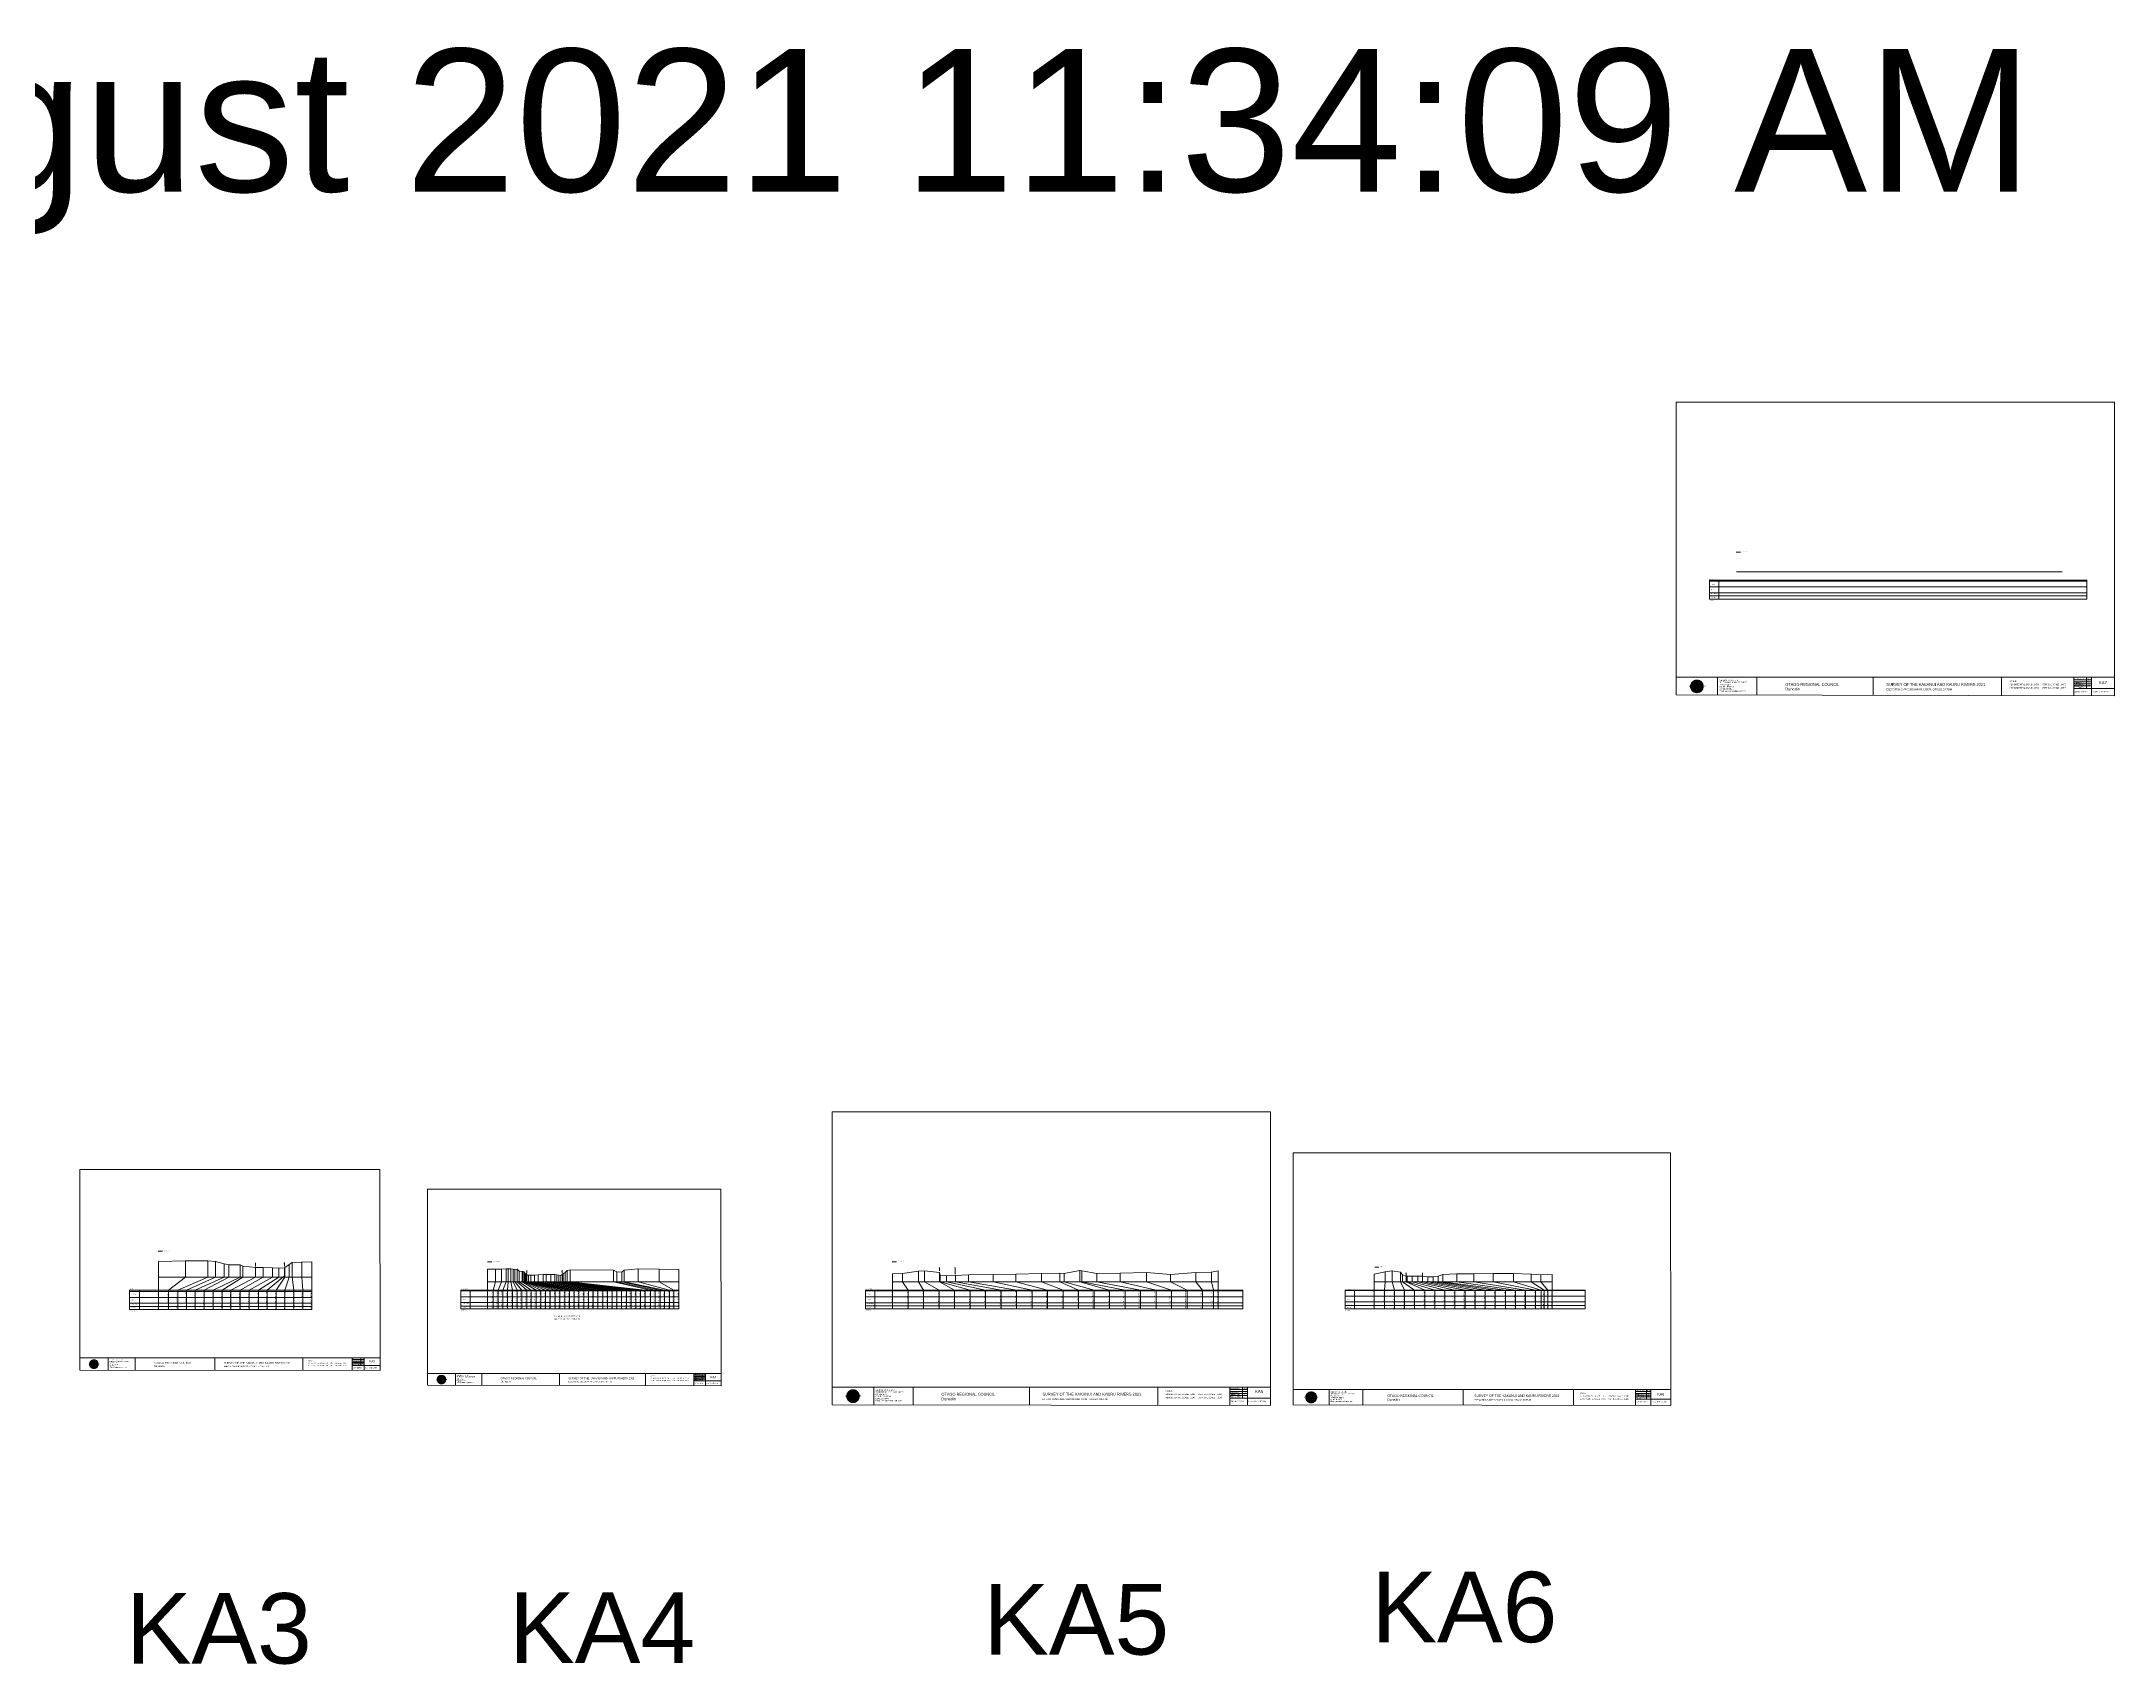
# Model space of a CAD drawing. Header units: millimetres. Extents: x -9373823 to 1075569, y -13754315 to 1425285150.
# Drawn here: x -8146153 to -6692584, y -112717 to 1025843 of the extents above; entities that cross this region are included whole.
import ezdxf

# ---------------------------------------------------------------- set-up
doc = ezdxf.new("R2010")
doc.units = ezdxf.units.MM
doc.header["$PDMODE"] = 35
doc.header["$PDSIZE"] = 20
doc.layers.get('0').update_dxf_attribs({"lineweight": 0})
doc.layers.add('geo', color=7, linetype='Continuous', lineweight=0)
doc.styles.get("Standard").update_dxf_attribs({"font": 'arial.ttf'})

# ---------------------------------------------------------------- blocks, each defined once
blk = doc.blocks.new('Geomatics_Circle_SPT')
at = {"layer": 'geo', "color": 2, "linetype": 'Continuous', "lineweight": 0}
for p, q in [((0, 25.2), (-25.2, 0)), ((-24.7, 4.9), (-4.9, 24.7)), ((-24.7, -4.9), (4.9, 24.7)), ((4.9, -24.7), (-24.7, 4.9)), ((-24.7, 0), (0, -24.7)), ((-9.7, 23.3), (-23.3, 9.6)), ((9.7, 23.3), (-23.3, -9.7)), ((-23.3, 9.7), (9.7, -23.3)), ((-21, 14), (-14, 21)), ((-21, -14), (14, 21)), ((14, -21), (-21, 14)), ((0, 0), (-17.8, 17.8)), ((0, 0), (-17.8, -17.8)), ((-14, 21), (21, -14)), ((21, 14), (-14, -21)), ((23.3, -9.7), (-9.7, 23.3)), ((-9.7, -23.3), (23.3, 9.7)), ((-4.9, 24.7), (24.7, -4.9)), ((24.7, 4.9), (-4.9, -24.7)), ((25.2, 0), (0, 25.2)), ((0, 0), (17.8, 17.8)), ((0, 0), (17.8, -17.8)), ((0, -24.8), (25.2, 0)), ((4.9, 24.7), (24.7, 4.9)), ((23.3, 9.7), (9.7, 23.3)), ((14, 21), (21, 14)), ((17.8, 18.1), (17.8, 18.1)), ((-4.9, -24.7), (-24.7, -4.9)), ((-23.3, -9.7), (-9.7, -23.3)), ((-14, -21), (-21, -14)), ((-17.8, -17.8), (-17.8, -17.8)), ((24.7, -4.9), (4.9, -24.7)), ((4.9, -24.7), (4.9, -24.7)), ((9.7, -23.3), (23.3, -9.7)), ((21, -14), (14, -21)), ((18.1, -17.8), (18.1, -17.8))]:
    blk.add_line(p, q, dxfattribs=at)
at = {"layer": 'geo', "color": 1, "linetype": 'Continuous', "lineweight": 0}
for p, q in [((-25.2, 0), (9.7, 23.3)), ((-25.2, 0), (-9.6, 23.3)), ((-25.2, 0), (23.3, 9.7)), ((-25.2, 0), (-23.3, 9.7)), ((-23.3, -9.7), (-25.2, 0)), ((-9.6, -23.3), (-25.2, 0)), ((9.7, -23.3), (-25.2, 0)), ((-4.9, 24.8), (-24.7, -4.9)), ((4.9, 24.7), (-24.7, 4.9)), ((14, 21), (-24.7, -4.9)), ((-14, 21), (-24.7, 4.9)), ((21, 14), (-24.7, 4.9)), ((-21, 14), (-24.7, -4.9)), ((0, 0), (-24.7, 4.9)), ((-24.7, 4.9), (-21, -14)), ((-24.7, 4.9), (-4.9, -24.7)), ((-24.7, 4.9), (14, -21)), ((-24.7, 4.9), (-24.7, 4.9)), ((0, 0), (-24.7, -4.9)), ((-23.3, 9.7), (0, 25.2)), ((-23.3, -9.6), (0, 25.2)), ((-23.3, -9.6), (17.8, 17.8)), ((-23.3, 9.7), (-17.8, 17.9)), ((-23.3, -9.6), (-17.8, 17.9)), ((-23.3, 9.7), (17.8, 17.8)), ((-17.8, -17.8), (-23.3, 9.7)), ((0, -25.2), (-23.3, 9.7)), ((-23.3, 9.7), (17.8, -17.8)), ((-23.3, 9.7), (25.2, 0)), ((-23.3, 9.4), (-23.3, 9.4)), ((-23.3, -9.7), (25.2, 0)), ((4.9, 24.8), (-21, -14)), ((-4.9, 24.7), (-21, 14)), ((14, 21), (-21, 14)), ((-14, 21), (-21, -14)), ((0, 0), (-21, 14)), ((-21, 14), (-14, -21)), ((-21, 14), (4.9, -24.7)), ((-21, 14), (-21, 14)), ((24.7, 4.9), (-21, 14)), ((0, 0), (-21, -14)), ((-17.9, 17.6), (-17.9, 17.6)), ((-17.8, 17.8), (9.7, 23.3)), ((-17.8, 17.8), (-9.6, 23.3)), ((-17.8, -17.8), (9.7, 23.3)), ((-17.8, -17.8), (-9.7, 23.3)), ((-9.7, -23.3), (-17.8, 17.8)), ((-17.8, 17.8), (9.7, -23.3)), ((-17.8, 17.8), (23.3, -9.6)), ((-17.8, 17.8), (23.3, 9.7)), ((-17.8, -17.8), (23.3, 9.7)), ((4.9, 24.7), (-14, 21)), ((-4.9, 24.7), (-14, -20.9)), ((0, 0), (-14, 21)), ((-14, 21), (-4.9, -24.7)), ((-14, 21), (-14, 21)), ((24.7, -4.9), (-14, 21)), ((21, 14), (-14, 21)), ((-14, -21), (24.7, 4.9)), ((0, 0), (-14, -21)), ((-9.8, 23.1), (-9.8, 23.1)), ((-9.7, 23.3), (0, 25.2)), ((-9.7, 23.3), (0, -25.2)), ((-9.7, -23.3), (0, 25.2)), ((-9.6, 23.3), (17.8, -17.8)), ((-9.6, 23.3), (25.2, 0)), ((-9.6, 23.3), (17.8, 17.8)), ((-9.6, -23.3), (17.8, 17.9)), ((25.2, 0), (-9.6, -23.3)), ((0, 0), (-4.9, 24.7)), ((-4.9, 24.7), (-4.9, 24.7)), ((21, -14), (-4.9, 24.7)), ((24.8, 4.9), (-4.9, 24.7)), ((14, 21), (-4.9, 24.7)), ((-4.9, -24.7), (21, 14)), ((0, 0), (-4.9, -24.7)), ((-0.2, 25.1), (-0.2, 25.1)), ((0, 25.2), (9.7, -23.3)), ((0, 25.2), (23.3, -9.7)), ((0, 25.2), (23.3, 9.7)), ((0, 25.2), (9.7, 23.3)), ((0, 0), (4.9, 24.7)), ((0, -25.2), (9.7, 23.3)), ((0, 0), (14, 21)), ((0, 0), (21, 14)), ((23.3, 9.7), (0, -25.2)), ((0, 0), (24.8, 4.9)), ((0, 0), (4.9, -24.7)), ((0, 0), (14, -21)), ((0, 0), (21, -14)), ((0, 0), (24.8, -4.9)), ((21, 14), (4.9, 24.8)), ((14, -21), (4.9, 24.7)), ((24.7, -4.9), (4.9, 24.7)), ((4.9, 24.7), (4.9, 24.7)), ((4.9, -24.7), (14, 21)), ((4.9, -24.7), (24.7, 4.9)), ((9.4, 23.3), (9.4, 23.3)), ((9.7, 23.3), (17.8, -17.8)), ((9.7, 23.3), (25.2, 0)), ((9.7, 23.3), (17.8, 17.9)), ((17.8, 17.8), (9.7, -23.3)), ((25.2, 0), (9.7, -23.3)), ((21, -14), (14, 21)), ((24.7, 4.9), (14, 21)), ((14, 21), (14, 21)), ((14, -21), (21, 14)), ((17.6, 17.9), (17.6, 17.9)), ((17.8, 17.8), (23.3, -9.7)), ((17.8, 17.8), (23.3, 9.7)), ((23.3, 9.7), (17.8, -17.8)), ((24.7, -4.9), (21, 14)), ((21, 14), (21, 14)), ((21, -14), (24.7, 4.9)), ((23.1, 9.8), (23.1, 9.8)), ((23.3, 9.7), (25.2, 0)), ((25.2, 0), (23.3, -9.6)), ((24.7, 4.9), (24.7, 4.9)), ((25.1, 0.2), (25.1, 0.2)), ((-25.2, 0), (23.3, -9.7)), ((-25.1, -0.2), (-25.1, -0.2)), ((-24.7, -4.9), (-24.7, -4.9)), ((-24.7, -4.9), (-14, -21)), ((-24.7, -4.9), (4.9, -24.7)), ((-24.7, -4.9), (21, -14)), ((-17.8, -17.8), (-23.3, -9.7)), ((0, -25.2), (-23.3, -9.6)), ((17.8, -17.8), (-23.3, -9.6)), ((-23.1, -9.8), (-23.1, -9.8)), ((-21, -14), (24.7, -4.9)), ((-21, -14), (-21, -14)), ((-21, -14), (-4.9, -24.7)), ((-21, -14), (14, -21)), ((23.3, -9.7), (-17.8, -17.8)), ((-9.6, -23.3), (-17.8, -17.8)), ((9.7, -23.3), (-17.8, -17.8)), ((-17.6, -17.9), (-17.6, -17.9)), ((-14, -21), (21, -14)), ((-14, -21), (-14, -21)), ((-14, -21), (4.9, -24.7)), ((17.8, -17.8), (-9.7, -23.3)), ((0, -25.2), (-9.7, -23.3)), ((-9.4, -23.3), (-9.4, -23.3)), ((-4.9, -24.7), (24.7, -4.9)), ((-4.9, -24.7), (14, -21)), ((-4.9, -24.7), (-4.9, -24.7)), ((23.3, -9.6), (0, -25.2)), ((9.7, -23.3), (0, -25.2)), ((0.2, -25.1), (0.2, -25.1)), ((4.9, -24.7), (21, -14)), ((4.9, -24.7), (4.9, -24.7)), ((17.8, -17.8), (9.7, -23.3)), ((9.8, -23.1), (9.8, -23.1)), ((14, -21), (24.7, -4.9)), ((14, -21), (14, -21)), ((23.3, -9.6), (17.8, -17.8)), ((17.9, -17.6), (17.9, -17.6)), ((21, -14), (21, -14)), ((23.3, -9.4), (23.3, -9.4)), ((24.7, -4.9), (24.7, -4.9))]:
    blk.add_line(p, q, dxfattribs=at)
at = {"layer": 'geo', "color": 114, "linetype": 'Continuous', "lineweight": 0}
for p, q in [((17.9, 17.8), (-25.2, 0)), ((-24.7, 4.9), (14, 21)), ((-24.7, -4.9), (21, 14)), ((-14, -21), (-24.7, 4.9)), ((9.7, 23.3), (-23.3, 9.7)), ((0, 0), (-23.3, 9.7)), ((-23.3, 9.7), (-9.7, -23.3)), ((0, 0), (-23.3, -9.7)), ((-4.9, -24.7), (-21, 14)), ((-20.9, 14), (4.9, 24.7)), ((24.8, 4.9), (-20.9, -14)), ((0, 25.2), (-17.8, 17.8)), ((-17.8, 17.8), (0, -25.2)), ((-14, 21), (-4.9, 24.7)), ((4.9, -24.7), (-14, 21)), ((0, 0), (-9.7, 23.3)), ((0, 0), (-9.7, -23.3)), ((-4.9, 24.7), (14, -21)), ((17.8, -17.8), (0, 25.2)), ((0, 0), (9.7, 23.3)), ((0, 0), (23.3, 9.7)), ((0, 0), (9.7, -23.3)), ((0, 0), (23.3, -9.7)), ((4.9, 24.7), (21, -14)), ((23.3, -9.7), (9.7, 23.3)), ((14, 21), (24.7, -4.9)), ((25.2, 0), (17.8, 17.8)), ((21, 14), (24.7, 4.9)), ((-25.2, 0), (-17.8, -17.8)), ((-21, -14), (-24.7, -4.9)), ((-17.8, -17.8), (25.2, 0)), ((24.8, -4.9), (-14, -21)), ((-9.6, -23.3), (23.3, -9.7)), ((21, -14), (-4.9, -24.8)), ((0, -25.2), (17.9, -17.8)), ((14, -21), (4.9, -24.8))]:
    blk.add_line(p, q, dxfattribs=at)
at = {"layer": 'geo', "color": 250, "linetype": 'Continuous', "lineweight": 0}
for p, q in [((0, 0), (-25.2, 0)), ((24.7, 4.9), (-24.7, 4.9)), ((-24.7, 4.9), (-24.7, -4.9)), ((-23.3, 9.7), (23.3, 9.7)), ((-23.3, 9.7), (-23.3, 9.7)), ((-23.3, -9.7), (-23.3, 9.7)), ((21, 14), (-21, 14)), ((-21, 14), (-21, -14)), ((-17.8, 17.8), (17.8, 17.8)), ((-17.8, -17.8), (-17.8, 17.8)), ((-14, 21), (-14, 21)), ((14, 21), (-14, 21)), ((-14, 20.9), (-14, -21)), ((-9.7, 23.3), (9.7, 23.3)), ((-9.7, -23.3), (-9.7, 23.3)), ((-4.9, 24.7), (4.9, 24.7)), ((-4.9, 24.7), (-4.9, -24.7)), ((0, 0), (0, 25.2)), ((0, 0), (0, -25.2)), ((0, 0), (25.2, 0)), ((4.9, 24.7), (4.9, -24.7)), ((9.7, -23.3), (9.7, 23.3)), ((14, 21), (14, -21)), ((17.8, -17.8), (17.8, 17.8)), ((21, 14), (21, 14)), ((21, -14), (21, 14)), ((23.3, 9.7), (23.3, -9.7)), ((24.7, 4.9), (24.7, 4.9)), ((24.7, -4.9), (24.7, 4.9)), ((-24.7, -4.9), (24.7, -4.9)), ((23.3, -9.7), (-23.3, -9.7)), ((-21, -14), (21, -14)), ((17.8, -17.8), (-17.8, -17.8)), ((-14, -21), (14, -21)), ((9.7, -23.3), (-9.7, -23.3)), ((-4.9, -24.7), (4.9, -24.7))]:
    blk.add_line(p, q, dxfattribs=at)
blk = doc.blocks.new('GeomaticsNZ TITLE BLOCK')
at = {"color": 7, "linetype": 'Continuous', "lineweight": 0}
for p, q in [((0, 95), (0, 1579)), ((0, 1579), (2363, 1579)), ((2363, 1579), (2364, 95)), ((2364, 95), (0, 95)), ((0, 95), (0, 0)), ((0, 0), (2364, -4)), ((16, 95), (2364, 95)), ((224, 95), (224, 0)), ((2364, 95), (383, 95)), ((436, 95), (436, -1)), ((1063, 95), (1063, -2)), ((1755, 95), (1755, -3)), ((2144, 95), (2144, -3)), ((2144, 82), (2239, 82)), ((2144, 71), (2239, 71)), ((2144, 60), (2239, 60)), ((2144, 49), (2239, 49)), ((2144, 35), (2364, 35)), ((2212, 95), (2212, 36)), ((2239, 95), (2239, -3)), ((2364, -4), (2364, 95))]:
    blk.add_line(p, q, dxfattribs=at)
at = {"color": 7, "linetype": 'Continuous', "lineweight": 0, "xscale": 1.36, "yscale": 1.36, "zscale": 1.36}
blk.add_blockref('Geomatics_Circle_SPT', (112, 46), dxfattribs=at)
at = {"color": 7, "linetype": 'Continuous', "lineweight": 0}
for s, p in [('PK&RR', (2213, 85)), ('ST', (2220, 64)), ('PK', (2220, 51))]:
    blk.add_text(s, height=5, dxfattribs=at).set_placement(p)
at = {"color": 7, "linetype": 'Continuous', "lineweight": 0, "attachment_point": 1}
for s, width, heights, insert, char_height in [('{\\C256;Geomatics N.Z. LTD                   }', 125.08, [15.8], (69, 50), 7), ('{\\C256;GEOMATICS N.Z. LTD                   \\PTELEPHONE:  M 021 023 6 00 55;\\PPO BOX 2177\\PSOUTH DUNEDIN\\PDUNEDIN 9044\\PEmail: geomaticsnz@gmail.com}', 3535.73, [94.7], (234, 83), 7), ('{\\C256;OTAGO REGIONAL COUNCIL\\PDunedin}', 3535.73, [0], (589, 64), 15), ('{\\C256;SURVEY OF THE KAKANUI AND KAURU RIVERS 2021}', 3535.73, [0], (1134, 64), 15), ('{\\C256;ELEVATIONS ARE SHOWN IN LOCAL OTAGO DATUM}', 3535.73, [0], (1134, 35), 10), ('{\\C256;Surveyed by:}', 3535.73, [0], (2145, 92), 7), ('{\\C256;Checked by:}', 3535.73, [0], (2145, 59), 7), ('{\\C256;Approved by:}', 3535.73, [0], (2145, 46), 7), ('{\\C256;JOB No 0032021}', 3535.73, [0], (2145, 21), 7), ('{\\C256;Drawn by:}', 3535.73, [0], (2146, 70), 7), ('{\\C256;Drawn:16-JUNE-2021}', 3535.73, [0], (2245, 21), 7)]:
    blk.add_mtext_dynamic_manual_height_columns(s, width=width, gutter_width=159, heights=heights, dxfattribs=dict(at, insert=insert, char_height=char_height))
blk = doc.blocks.new('A$Cb97534b7')
at = {"color": 5, "linetype": 'Continuous', "lineweight": 0}
blk.add_text('Wednesday, 18 August 2021 11:34:09 AM', height=100000, dxfattribs=at).set_placement((0, 29400))

msp = doc.modelspace()

# ---------------------------------------------------------------- linework, layer by layer
at = {"color": 1, "linetype": 'Continuous', "lineweight": 0, "transparency": 33554687}
for p, q in [((-6957856, 667667), (-6954949, 667667)), ((-7549574, 169799), (-7546668, 169799)), ((-7211322, 166073), (-7208415, 166073))]:
    msp.add_line(p, q, dxfattribs=at)
at = {"color": 7, "linetype": 'Continuous', "lineweight": 0, "transparency": 33554687}
for p, q in [((-6972414, 647868), (-6976624, 647866)), ((-6976624, 647866), (-6976624, 634715)), ((-6976624, 647305), (-6712043, 647305)), ((-6976624, 643197), (-6712043, 643197)), ((-6972414, 647868), (-6712043, 647868)), ((-6969988, 647868), (-6969988, 634715)), ((-6957612, 653716), (-6729390, 653716)), ((-6712043, 647868), (-6712043, 634715)), ((-6976624, 638981), (-6712043, 638981)), ((-6976624, 636990), (-6712043, 636990)), ((-6976624, 634715), (-6712043, 634715)), ((-6973614, 633419), (-6973614, 633419)), ((-7549330, 161313), (-7549330, 136847)), ((-7542318, 161623), (-7542318, 155848)), ((-7531154, 163203), (-7531154, 155848)), ((-7527019, 163393), (-7527019, 155848)), ((-7516449, 162290), (-7516449, 155848)), ((-7515993, 160310), (-7515993, 155848)), ((-7505250, 160303), (-7505250, 155848)), ((-7496216, 160673), (-7496216, 155848)), ((-7478925, 160823), (-7478925, 155848)), ((-7462926, 161122), (-7462926, 155848)), ((-7445070, 161623), (-7445070, 155848)), ((-7432015, 161782), (-7432015, 155848)), ((-7429131, 161612), (-7429131, 155848)), ((-7418092, 163812), (-7418092, 155848)), ((-7416657, 163382), (-7416657, 155848)), ((-7406201, 161602), (-7406201, 155848)), ((-7389699, 161812), (-7389699, 155848)), ((-7371339, 162341), (-7371339, 155848)), ((-7354580, 160941), (-7354580, 155848)), ((-7336684, 162301), (-7336684, 155848)), ((-7325856, 162631), (-7325856, 155848)), ((-7564133, 150000), (-7568342, 149998)), ((-7568342, 149998), (-7568342, 136847)), ((-7568342, 149437), (-7303762, 149437)), ((-7564133, 150000), (-7303762, 150000)), ((-7561707, 150000), (-7561707, 136847)), ((-7549330, 155848), (-7321109, 155848)), ((-7549330, 150000), (-7549330, 136847)), ((-7542318, 155848), (-7538463, 150000)), ((-7538463, 150000), (-7538463, 136847)), ((-7531154, 155848), (-7527595, 150000)), ((-7527595, 150000), (-7527595, 136847)), ((-7527019, 155708), (-7516727, 150000)), ((-7516727, 150000), (-7516727, 136847)), ((-7516449, 155848), (-7505859, 150000)), ((-7515993, 155848), (-7494992, 150000)), ((-7511459, 159883), (-7511459, 155848)), ((-7511459, 155848), (-7484124, 150000)), ((-7505859, 150000), (-7505859, 136847)), ((-7505250, 155848), (-7473256, 150000)), ((-7496216, 155848), (-7462389, 150000)), ((-7494992, 150000), (-7494992, 136847)), ((-7484124, 150000), (-7484124, 136847)), ((-7478925, 155848), (-7451521, 150000)), ((-7473256, 150000), (-7473256, 136847)), ((-7462926, 155848), (-7440653, 150000)), ((-7462389, 150000), (-7462389, 136847)), ((-7451521, 150000), (-7451521, 136847)), ((-7445070, 155848), (-7429786, 150000)), ((-7440653, 150000), (-7440653, 136847)), ((-7432015, 155848), (-7418918, 150000)), ((-7429786, 150000), (-7429786, 136847)), ((-7429131, 155848), (-7408050, 150000)), ((-7418918, 150000), (-7418918, 136847)), ((-7418092, 155848), (-7397183, 150000)), ((-7416657, 155848), (-7386315, 150000)), ((-7408050, 150000), (-7408050, 136847)), ((-7406201, 155848), (-7375447, 150000)), ((-7397183, 150000), (-7397183, 136847)), ((-7389699, 155848), (-7364580, 150000)), ((-7386315, 150000), (-7386315, 136847)), ((-7375447, 150000), (-7375447, 136847)), ((-7371339, 155848), (-7353712, 150000)), ((-7364580, 150000), (-7364580, 136847)), ((-7354580, 155848), (-7342844, 150000)), ((-7353712, 150000), (-7353712, 136847)), ((-7342844, 150000), (-7342844, 136847)), ((-7336684, 155848), (-7331977, 150000)), ((-7331977, 150000), (-7331977, 136847)), ((-7325856, 155848), (-7324465, 150000)), ((-7324465, 150000), (-7324465, 136847)), ((-7303762, 150000), (-7303762, 136847)), ((-7227894, 150002), (-7232103, 150000)), ((-7232103, 150000), (-7232103, 136849)), ((-7232103, 149674), (-7063727, 149674)), ((-7232103, 145685), (-7063727, 145685)), ((-7227894, 150002), (-7063727, 150002)), ((-7225468, 150002), (-7225468, 136849)), ((-7211596, 155837), (-7086859, 155837)), ((-7568342, 145329), (-7303762, 145329)), ((-7568342, 141113), (-7303762, 141113)), ((-7568342, 138799), (-7303762, 138799)), ((-7568342, 136847), (-7303762, 136847)), ((-7565332, 135551), (-7565332, 135551)), ((-7232103, 141620), (-7063727, 141620)), ((-7232103, 139124), (-7063727, 139124)), ((-7232103, 136849), (-7063727, 136849)), ((-7229093, 135554), (-7229093, 135554))]:
    msp.add_line(p, q, dxfattribs=at)
at = {"color": 1, "linetype": 'Continuous', "lineweight": 0}
for p, q in [((-8064383, 177150), (-8061311, 177150)), ((-7833315, 169799), (-7830408, 169799))]:
    msp.add_line(p, q, dxfattribs=at)
at = {"color": 7, "linetype": 'Continuous', "lineweight": 0}
for p, q in [((-8064128, 170070), (-8064128, 136248)), ((-8045052, 170550), (-8045052, 158944)), ((-8029424, 170421), (-8029424, 158944)), ((-8024026, 169996), (-8024026, 158944)), ((-8018042, 168317), (-8018042, 158944)), ((-8014708, 167779), (-8014708, 158944)), ((-8006835, 167629), (-8006835, 158944)), ((-8004935, 166849), (-8004935, 158944)), ((-7995990, 166451), (-7995990, 169170)), ((-7995977, 165829), (-7995977, 158944)), ((-7990681, 165698), (-7990681, 158944)), ((-7975691, 160023), (-7987858, 150000)), ((-7984188, 165518), (-7984188, 158944)), ((-7979758, 165308), (-7979758, 158944)), ((-7975792, 166714), (-7975792, 169342)), ((-7975691, 165478), (-7975691, 160023)), ((-7975624, 165848), (-7975624, 158944)), ((-7972490, 167958), (-7972490, 158944)), ((-7970382, 169368), (-7970382, 158944)), ((-7963704, 169518), (-7963704, 158944)), ((-7956603, 169708), (-7956603, 136248)), ((-7833315, 164536), (-7833315, 136847)), ((-7827778, 164546), (-7827778, 155848)), ((-7823616, 164646), (-7823616, 155848)), ((-7820358, 164786), (-7820358, 155848)), ((-7818967, 164766), (-7818967, 155848)), ((-7817033, 164756), (-7817033, 155848)), ((-7815327, 164646), (-7815327, 155848)), ((-7814240, 164426), (-7814240, 155848)), ((-7812601, 164586), (-7812601, 155848)), ((-7811231, 163306), (-7811231, 155848)), ((-7809121, 162957), (-7809121, 155848)), ((-7808387, 163027), (-7808387, 155848)), ((-7807364, 162577), (-7807364, 155848)), ((-7807043, 161297), (-7807043, 155848)), ((-7806411, 161447), (-7806411, 155848)), ((-7806126, 161587), (-7806126, 155848)), ((-7805941, 161107), (-7805941, 155848)), ((-7805843, 161880), (-7805843, 163764)), ((-7805803, 160538), (-7805803, 155848)), ((-7804632, 160387), (-7804632, 155848)), ((-7803011, 160317), (-7803011, 155848)), ((-7800481, 160467), (-7800481, 155848)), ((-7797939, 160707), (-7797939, 155848)), ((-7794395, 160817), (-7794395, 155848)), ((-7792171, 160857), (-7792171, 155848)), ((-7788953, 160887), (-7788953, 155848)), ((-7786147, 160877), (-7786147, 155848)), ((-7784730, 160617), (-7784730, 155848)), ((-7783326, 160357), (-7783326, 155848)), ((-7781996, 160187), (-7781996, 155848)), ((-7780973, 161721), (-7780973, 163877)), ((-7780925, 161097), (-7780925, 155848)), ((-7780438, 161387), (-7780438, 155848)), ((-7778899, 162247), (-7778899, 155848)), ((-7777616, 163617), (-7777616, 155848)), ((-7775487, 164107), (-7775487, 155848)), ((-7745137, 163867), (-7745137, 155848)), ((-7742677, 162677), (-7742677, 155848)), ((-7739322, 162537), (-7739322, 155848)), ((-7737573, 163837), (-7737573, 155848)), ((-7727862, 164897), (-7727862, 155848)), ((-7713074, 164527), (-7713074, 155848)), ((-7699320, 164378), (-7699320, 149235)), ((-7516512, 163382), (-7516512, 165870)), ((-7505474, 161240), (-7505474, 165837)), ((-7211596, 161118), (-7211596, 150002)), ((-7189328, 160198), (-7189328, 162045)), ((-7177758, 160151), (-7177758, 161999)), ((-7113944, 161516), (-7113944, 155837)), ((-7086859, 160786), (-7086859, 155837)), ((-8084317, 150000), (-7956603, 150000)), ((-8084317, 150000), (-7956603, 150000)), ((-8084317, 150000), (-8084317, 136248)), ((-8084317, 148982), (-7956603, 148982)), ((-8078278, 150000), (-7956603, 150000)), ((-8077304, 150000), (-8077304, 136248)), ((-8064128, 158944), (-7956603, 158944)), ((-8045052, 158944), (-8056966, 150000)), ((-8056966, 136248), (-8056966, 150000)), ((-8029424, 158944), (-8050592, 150000)), ((-8050592, 136248), (-8050592, 150000)), ((-8024026, 158944), (-8044384, 150000)), ((-8044384, 136248), (-8044384, 150000)), ((-8018042, 158944), (-8038453, 150000)), ((-8038453, 136248), (-8038453, 150000)), ((-8014708, 158944), (-8031955, 150000)), ((-8031955, 136248), (-8031955, 150000)), ((-8006835, 158944), (-8025851, 150000)), ((-8025851, 136248), (-8025851, 150000)), ((-8004935, 158944), (-8019534, 150000)), ((-8019534, 136248), (-8019534, 150000)), ((-7995977, 158944), (-8013260, 150000)), ((-8013260, 136248), (-8013260, 150000)), ((-7990681, 158944), (-8006713, 150000)), ((-8006713, 136248), (-8006713, 150000)), ((-7984188, 158944), (-8000521, 150000)), ((-8000521, 136248), (-8000521, 150000)), ((-7979758, 158944), (-7994050, 150000)), ((-7994050, 136248), (-7994050, 150000)), ((-7987858, 136248), (-7987858, 150000)), ((-7975624, 158944), (-7981666, 150000)), ((-7981666, 136248), (-7981666, 150000)), ((-7972490, 158944), (-7975417, 150000)), ((-7975417, 136248), (-7975417, 150000)), ((-7970382, 158944), (-7969252, 150000)), ((-7969252, 136248), (-7969252, 150000)), ((-7963704, 158944), (-7962915, 150000)), ((-7962915, 136248), (-7962915, 150000)), ((-7847874, 150000), (-7852083, 149998)), ((-7852083, 149998), (-7852083, 136847)), ((-7852083, 149437), (-7699320, 149437)), ((-7847874, 150000), (-7809272, 150000)), ((-7845447, 150000), (-7845447, 136847)), ((-7833315, 155848), (-7699320, 155848)), ((-7827778, 155848), (-7829350, 150000)), ((-7829350, 136961), (-7829350, 150000)), ((-7823616, 155848), (-7825971, 150000)), ((-7825971, 136847), (-7825971, 150000)), ((-7820358, 155848), (-7822557, 150000)), ((-7822557, 136847), (-7822557, 150000)), ((-7818967, 155848), (-7819406, 150000)), ((-7819406, 136961), (-7819406, 150000)), ((-7817033, 155848), (-7815990, 150000)), ((-7815990, 136847), (-7815990, 150000)), ((-7815327, 155848), (-7812650, 150000)), ((-7814240, 155848), (-7809272, 150000)), ((-7812650, 136847), (-7812650, 150000)), ((-7812601, 155848), (-7805913, 150000)), ((-7811231, 155848), (-7802683, 150000)), ((-7809272, 136847), (-7809272, 150000)), ((-7809272, 150000), (-7699320, 150000)), ((-7809121, 155848), (-7799307, 150000)), ((-7808387, 155848), (-7796004, 150000)), ((-7807364, 155848), (-7792642, 150000)), ((-7807043, 155848), (-7789377, 150000)), ((-7806411, 155848), (-7785977, 150000)), ((-7806126, 155848), (-7782622, 150000)), ((-7805941, 155848), (-7779239, 150003)), ((-7805913, 136847), (-7805913, 150000)), ((-7805803, 155848), (-7775957, 150000)), ((-7772625, 150000), (-7804632, 155848)), ((-7803011, 155848), (-7769293, 150000)), ((-7802683, 136847), (-7802683, 150000)), ((-7800481, 155848), (-7765926, 150000)), ((-7799307, 136847), (-7799307, 150000)), ((-7762662, 150000), (-7797939, 155848)), ((-7797939, 155848), (-7794395, 155848)), ((-7796004, 136961), (-7796004, 150000)), ((-7794395, 155848), (-7759348, 150000)), ((-7792642, 136847), (-7792642, 150000)), ((-7792171, 155848), (-7755960, 150000)), ((-7789377, 136961), (-7789377, 150000)), ((-7788953, 155848), (-7752572, 150000)), ((-7749214, 150000), (-7786147, 155848)), ((-7785977, 136847), (-7785977, 150000)), ((-7784730, 155848), (-7746062, 150000)), ((-7783326, 155848), (-7742650, 150000)), ((-7782622, 150098), (-7782622, 150100)), ((-7781996, 155848), (-7739348, 150000)), ((-7780925, 155848), (-7736033, 150000)), ((-7780438, 155848), (-7732693, 150000)), ((-7778899, 155848), (-7729313, 150000)), ((-7726036, 150000), (-7777616, 155848)), ((-7775487, 155848), (-7722759, 150000)), ((-7769293, 136847), (-7769293, 150000)), ((-7765926, 136847), (-7765926, 150000)), ((-7762662, 136847), (-7762662, 150000)), ((-7759348, 136847), (-7759348, 150000)), ((-7755960, 136847), (-7755960, 150000)), ((-7752572, 136847), (-7752572, 150000)), ((-7749214, 136847), (-7749214, 150000)), ((-7746062, 136847), (-7746062, 150000)), ((-7745137, 155848), (-7719200, 150000)), ((-7742677, 155848), (-7715928, 150000)), ((-7742650, 136847), (-7742650, 150000)), ((-7739348, 136847), (-7739348, 150000)), ((-7739322, 155848), (-7712231, 150000)), ((-7737573, 155848), (-7709314, 150000)), ((-7736033, 136847), (-7736033, 150000)), ((-7732693, 145117), (-7734424, 145475)), ((-7732693, 136847), (-7732693, 150000)), ((-7729313, 136847), (-7729313, 150000)), ((-7727862, 155848), (-7705836, 150000)), ((-7726036, 136847), (-7726036, 150000)), ((-7722759, 136847), (-7722759, 150000)), ((-7719200, 136847), (-7719200, 150000)), ((-7715928, 136847), (-7715928, 150000)), ((-7713074, 155848), (-7702660, 150000)), ((-7712231, 136847), (-7712231, 150000)), ((-7709314, 136847), (-7709314, 150000)), ((-7705836, 136847), (-7705836, 150000)), ((-7702660, 136847), (-7702660, 150000)), ((-7699320, 141110), (-7699320, 149235)), ((-7211595, 150002), (-7211595, 136849)), ((-7204526, 150002), (-7204526, 136849)), ((-7197456, 150002), (-7197456, 136849)), ((-7190387, 150002), (-7190387, 136849)), ((-7183318, 150002), (-7183318, 136849)), ((-7176248, 150002), (-7176248, 136849)), ((-7169179, 150002), (-7169179, 136849)), ((-7162109, 150002), (-7162109, 136849)), ((-7155040, 150002), (-7155040, 136849)), ((-7147971, 150002), (-7147971, 136849)), ((-7140901, 150002), (-7140901, 136849)), ((-7133832, 150002), (-7133832, 136849)), ((-7126762, 150002), (-7126762, 136849)), ((-7119693, 150002), (-7119693, 136849)), ((-7113944, 155837), (-7094721, 150002)), ((-7112624, 150002), (-7112624, 136849)), ((-7105554, 150002), (-7105554, 136849)), ((-7098485, 150002), (-7098485, 136849)), ((-7094721, 150002), (-7094721, 136849)), ((-7086859, 155837), (-7086859, 150002)), ((-7086859, 150002), (-7086859, 136849)), ((-7063727, 150002), (-7063727, 136849)), ((-8084317, 144746), (-7956603, 144746)), ((-8084317, 140754), (-7956603, 140754)), ((-8084317, 138513), (-7956603, 138513)), ((-8084317, 136248), (-7956603, 136248)), ((-8084317, 136248), (-7956603, 136248)), ((-8081136, 134879), (-8081136, 134879)), ((-7852083, 145329), (-7699320, 145329)), ((-7852083, 141301), (-7699320, 141301)), ((-7852083, 138775), (-7699320, 138775)), ((-7852083, 136847), (-7699320, 136847)), ((-7699320, 141110), (-7699320, 136847))]:
    msp.add_line(p, q, dxfattribs=at)
at = {"color": 41, "linetype": 'Continuous', "lineweight": 0, "true_color": 0xf4ee51}
for p, q in [((-7782622, 136847), (-7782622, 150000)), ((-7779239, 136847), (-7779239, 150003)), ((-7775957, 136847), (-7775957, 150000)), ((-7772625, 136847), (-7772625, 150000))]:
    msp.add_line(p, q, dxfattribs=at)
at = {"color": 1, "linetype": 'Continuous', "lineweight": 0}
for points in [[(-8064128, 170070), (-8045052, 170550), (-8029424, 170421), (-8024026, 169996), (-8018042, 168317), (-8014708, 167779), (-8006835, 167629), (-8004935, 166849), (-7995977, 165829), (-7990681, 165698), (-7984188, 165518), (-7979758, 165308), (-7975691, 165478), (-7975624, 165848), (-7972490, 167958), (-7970382, 169368), (-7963704, 169518), (-7956603, 169708)], [(-7833315, 164536), (-7827778, 164546), (-7823616, 164646), (-7820358, 164786), (-7818967, 164786), (-7817033, 164756), (-7815327, 164646), (-7814240, 164426), (-7812601, 164586), (-7811231, 163306), (-7809121, 162957), (-7808387, 163027), (-7807364, 162577), (-7807043, 161297), (-7806411, 161447), (-7806126, 161587), (-7805941, 161107), (-7805803, 160538), (-7804632, 160387), (-7803011, 160317), (-7800481, 160467), (-7797939, 160707), (-7794395, 160817), (-7792171, 160857), (-7788953, 160887), (-7786147, 160877), (-7784730, 160617), (-7783326, 160357), (-7781996, 160187), (-7780925, 161097), (-7780438, 161387), (-7778899, 162247), (-7777616, 163617), (-7775487, 164107), (-7745137, 163867), (-7742677, 162677), (-7739322, 162537), (-7737573, 163837), (-7727862, 164897), (-7713074, 164527), (-7699320, 164378)], [(-7086859, 160786), (-7094748, 160626), (-7101721, 161016), (-7113944, 161516), (-7128161, 161516), (-7141933, 161447), (-7153808, 161287), (-7163543, 160847), (-7166802, 159697), (-7170322, 159347), (-7174086, 159207), (-7177743, 159688), (-7181068, 159838), (-7184984, 159798), (-7188636, 159668), (-7189325, 159828), (-7191725, 160668), (-7193277, 162628), (-7193277, 162628), (-7199195, 163518), (-7204093, 162728), (-7211596, 161118)]]:
    msp.add_lwpolyline(points, dxfattribs=at)
at = {"color": 7, "linetype": 'Continuous', "lineweight": 0}
for points in [[(-7803011, 160317), (-7803011, 155848)], [(-7204093, 162728), (-7204093, 155837), (-7204526, 150002)], [(-7199195, 163518), (-7199195, 155837), (-7197456, 150002)], [(-7193277, 162628), (-7193277, 155837), (-7190387, 150002)], [(-7191725, 160668), (-7191725, 155837), (-7183318, 150002)], [(-7163543, 160847), (-7163543, 155837), (-7119693, 150000)], [(-7153808, 161287), (-7153808, 155837), (-7112624, 150002)], [(-7141933, 161447), (-7141933, 155837), (-7105554, 150000)], [(-7128161, 161477), (-7128161, 155837), (-7098485, 150000)], [(-7101721, 161016), (-7101721, 155837)], [(-7094748, 160626), (-7094748, 155837), (-7089868, 150000), (-7089868, 136849)], [(-7189325, 159828), (-7189325, 155837), (-7176248, 150000)], [(-7188636, 159668), (-7188636, 155837), (-7169179, 150002)], [(-7184984, 159798), (-7184984, 155837), (-7162109, 150002)], [(-7181068, 159838), (-7181068, 155837), (-7155040, 150002)], [(-7177743, 159688), (-7177743, 155837), (-7147971, 150002)], [(-7174086, 159207), (-7174086, 155837), (-7140901, 150002)], [(-7170322, 159347), (-7170322, 155837), (-7133832, 150000)], [(-7166802, 159697), (-7166802, 155837), (-7126762, 150002)], [(-7101721, 155837), (-7092602, 150000), (-7092602, 136849)]]:
    msp.add_lwpolyline(points, dxfattribs=at)
at = {"color": 1, "linetype": 'Continuous', "lineweight": 0, "transparency": 33554687}
msp.add_lwpolyline([(-7549330, 161313), (-7542318, 161623), (-7531154, 163203), (-7527019, 163393), (-7516449, 162290), (-7515993, 160310), (-7511459, 159883), (-7505250, 160303), (-7496216, 160673), (-7478925, 160823), (-7462926, 161122), (-7445070, 161612), (-7432015, 161782), (-7429131, 161612), (-7418092, 163812), (-7416657, 163382), (-7406201, 161602), (-7389699, 161812), (-7371339, 162341), (-7354580, 160941), (-7336684, 162301), (-7325856, 162631), (-7321109, 163451)], dxfattribs=at)
at = {"color": 7, "linetype": 'Continuous', "lineweight": 0, "transparency": 33554687}
msp.add_lwpolyline([(-7321109, 163451), (-7321109, 155848), (-7321109, 136847)], dxfattribs=at)
at = {"color": 7, "linetype": 'Continuous', "lineweight": 0}
for p in [(-8064129, 170070), (-8064128, 170070), (-8064128, 170070), (-8045052, 170550), (-8029424, 170421), (-8024026, 169996), (-8018042, 168317), (-8014708, 167779), (-8006835, 167629), (-8004935, 166849), (-7995977, 165829), (-7990681, 165698), (-7984188, 165518), (-7979758, 165308), (-7975691, 165478), (-7975624, 165848), (-7972490, 167958), (-7970382, 169368), (-7963704, 169518), (-7956603, 169708), (-7833315, 164536), (-7827778, 164546), (-7823616, 164646), (-7820358, 164786), (-7818967, 164766), (-7817033, 164756), (-7815327, 164646), (-7814240, 164426), (-7812601, 164586), (-7811231, 163306), (-7809121, 162957), (-7808387, 163027), (-7807364, 162577), (-7807043, 161297), (-7806411, 161447), (-7806126, 161587), (-7805941, 161107), (-7805803, 160537), (-7804632, 160387), (-7803011, 160317), (-7800481, 160467), (-7797939, 160707), (-7794395, 160817), (-7792171, 160857), (-7788953, 160887), (-7786147, 160877), (-7784730, 160617), (-7783326, 160357), (-7781996, 160187), (-7780925, 161097), (-7780438, 161387), (-7778899, 162247), (-7777616, 163617), (-7775487, 164107), (-7745137, 163867), (-7742677, 162677), (-7739322, 162537), (-7737573, 163837), (-7727862, 164897), (-7713074, 164527), (-7699320, 164378), (-7211596, 161118), (-7204093, 162728), (-7199195, 163518), (-7193277, 162628), (-7191725, 160668), (-7163543, 160847), (-7153808, 161287), (-7141933, 161447), (-7128161, 161477), (-7113944, 161516), (-7101721, 161016), (-7094748, 160626), (-7086859, 160786), (-8084317, 150000), (-7852083, 150000), (-7568342, 150000), (-7232103, 150000), (-7189325, 159828), (-7188636, 159668), (-7184984, 159798), (-7181068, 159838), (-7177743, 159688), (-7174086, 159207), (-7170322, 159347), (-7166802, 159697)]:
    msp.add_point(p, dxfattribs=at)
at = {"color": 7, "linetype": 'Continuous', "lineweight": 0, "transparency": 33554687}
for p in [(-7549330, 161313), (-7542318, 161623), (-7531154, 163203), (-7527019, 163393), (-7516449, 162290), (-7515993, 160310), (-7511459, 159883), (-7505250, 160303), (-7496216, 160673), (-7478925, 160823), (-7462926, 161122), (-7445070, 161612), (-7432015, 161782), (-7429131, 161612), (-7418092, 163812), (-7416657, 163382), (-7406201, 161602), (-7389699, 161812), (-7371339, 162341), (-7354580, 160941), (-7336684, 162301), (-7325856, 162631), (-7321109, 163451)]:
    msp.add_point(p, dxfattribs=at)

# ---------------------------------------------------------------- block references
msp.add_blockref('A$Cb97534b7', (-9374437, 891120))
at = {"color": 7, "linetype": 'Continuous', "lineweight": 0}
for p, xscale, yscale, zscale in [((-6999991, 567436), 130.037656131007, 130.037656131007, 130.037656131007), ((-7591710, 69568), 130.037656131007, 130.037656131007, 130.037656131007), ((-8119340, 93875), 89.09201059682493, 89.09201059682493, 89.09201059682493), ((-7268389, 69557), 111.9360201694633, 111.9360201694633, 111.9360201694633), ((-7875451, 83174), 87.0569616336934, 87.0569616336934, 87.0569616336934)]:
    msp.add_blockref('GeomaticsNZ TITLE BLOCK', p, dxfattribs=dict(at, xscale=xscale, yscale=yscale, zscale=zscale))

# ---------------------------------------------------------------- texts
at = {"color": 7, "linetype": 'Continuous', "lineweight": 0, "transparency": 33554687}
for s, height, p in [('Ground Level', 473.07, (-6953663, 667667)), ('DATUM 150.00', 473.07, (-6976691, 648322)), ('Easting', 473.1, (-6975248, 640941)), ('Northing', 473.1, (-6975180, 644800)), ('Section KA7', 473.07, (-6976691, 633670)), ('Ground Level', 473.07, (-6975231, 638151)), ('Chainage', 473.1, (-6975229, 635827)), ('Ground Level', 473.07, (-7545382, 170105)), ('Ground Level', 473.07, (-7207130, 166052)), ('DATUM 150.00', 473.07, (-7568409, 150454)), ('Northing', 473.1, (-7566898, 146932)), ('DATUM 150.00', 473.07, (-7232170, 150129)), ('Northing', 473.1, (-7230659, 147168)), ('Section KA5', 473.07, (-7568409, 135802)), ('Ground Level', 473.07, (-7566950, 140283)), ('Chainage', 473.1, (-7566948, 137959)), ('Easting', 473.1, (-7566967, 143073)), ('Section KA6', 473.07, (-7232170, 135477)), ('Ground Level', 473.07, (-7230711, 139958)), ('Chainage', 473.1, (-7230709, 137634)), ('Easting', 473.1, (-7230728, 143308))]:
    msp.add_text(s, height=height, dxfattribs=at).set_placement(p)
at = {"color": 7, "linetype": 'Continuous', "lineweight": 0}
for s, height, p in [('A1 HORIZONTAL SCALE  1:400      VERTICAL SCALE   1:400 ', 1005.54, (-6766229, 574264)), ('A3 HORIZONTAL SCALE  1:800      VERTICAL SCALE   1:800', 1005.54, (-6766229, 571941)), ('SCALE :  ', 1005.5, (-6766275, 576588)), ('KA7', 2154.7, (-6703560, 575015)), ('Ground Level', 500, (-8060535, 177150)), ('Ground Level', 473.07, (-7829123, 169825)), ('DATUM 150.00', 500, (-8084387, 150475)), ('Northing', 500, (-8082790, 146888)), ('DATUM 150.00', 473.07, (-7852150, 150454)), ('Northing', 473.1, (-7850639, 146932)), ('Section KA3', 500, (-8084388, 135125)), ('Ground Level', 500, (-8082845, 139861)), ('Chainage', 500, (-8082843, 137405)), ('Easting', 500, (-8082863, 142809)), ('Section KA4', 473.07, (-7852150, 135802)), ('Ground Level', 473.07, (-7850691, 140283)), ('Chainage', 473.1, (-7850688, 137959)), ('Easting', 473.1, (-7850708, 143073)), ('A1 HORIZONTAL SCALE  1:300      VERTICAL SCALE   1:300 ', 688.92, (-7959184, 98409)), ('A3 HORIZONTAL SCALE  1:600      VERTICAL SCALE   1:600', 688.92, (-7959184, 96817)), ('SCALE :  ', 688.9, (-7959216, 100001)), ('KA3', 1476.3, (-7916248, 99351)), ('A1 HORIZONTAL SCALE  1:400      VERTICAL SCALE   1:400 ', 673.19, (-7718952, 87853)), ('SCALE :  ', 673.2, (-7718984, 89409)), ('KA4', 1442.5, (-7676997, 88144)), ('A3 HORIZONTAL SCALE  1:800      VERTICAL SCALE   1:800', 673.19, (-7718952, 86297)), ('A1 HORIZONTAL SCALE  1:400      VERTICAL SCALE   1:400 ', 1005.54, (-7357947, 76396)), ('A3 HORIZONTAL SCALE  1:800      VERTICAL SCALE   1:800', 1005.54, (-7357947, 74073)), ('SCALE :  ', 1005.5, (-7357994, 78720)), ('KA5', 2154.7, (-7295278, 77772)), ('A1 HORIZONTAL SCALE  1:400      VERTICAL SCALE   1:400 ', 865.57, (-7067167, 75153)), ('A3 HORIZONTAL SCALE  1:800      VERTICAL SCALE   1:800', 865.57, (-7067167, 73152)), ('SCALE :  ', 865.6, (-7067207, 77153)), ('KA6', 1854.8, (-7013222, 75900)), ('KA5', 49394.5, (-7485850, -105714)), ('KA6', 49394.5, (-7213661, -97038)), ('KA3', 49394.5, (-8087013, -112016)), ('KA4', 49394.5, (-7818284, -111545))]:
    msp.add_text(s, height=height, dxfattribs=at).set_placement(p)
for s, p in [('-34.32  170.07  1424416.34  5007948.43', (-8064192, 136226)), ('-15.24  170.55  1424400.89  5007937.24', (-8057343, 136226)), ('  0.39  170.42  1424388.47  5007927.88', (-8051060, 136219)), ('  5.79  170.00  1424384.26  5007924.40', (-8044777, 136219)), (' 11.77  168.32  1424379.89  5007920.32', (-8038493, 136172)), (' 15.11  167.78  1424376.69  5007918.94', (-8032210, 136172)), (' 22.98  167.63  1424370.25  5007914.40', (-8025927, 136228)), (' 24.88  166.85  1424368.53  5007913.53', (-8019644, 136228)), (' 33.84  165.83  1424361.30  5007908.24', (-8013361, 136219)), (' 39.13  165.70  1424356.89  5007905.30', (-8007077, 136219)), (' 45.63  165.52  1424351.51  5007901.66', (-8000794, 136239)), (' 50.06  165.31  1424348.22  5007898.65', (-7994511, 136219)), (' 54.12  165.48  1424345.30  5007895.76', (-7988228, 136219)), (' 54.19  165.85  1424345.06  5007895.97', (-7981945, 136219)), (' 57.32  167.96  1424342.89  5007893.64', (-7975661, 136219)), (' 59.43  169.37  1424340.93  5007892.74', (-7969378, 136219)), (' 66.11  169.52  1424335.25  5007889.19', (-7963095, 136222)), (' 73.21  169.71  1424329.19  5007885.45', (-7956812, 136215)), ('0.85   164.54  1425285.13  5007320.54', (-7833294, 136818)), ('6.39   164.55  1425283.62  5007315.21', (-7829941, 136821)), ('10.55  164.65  1425282.40  5007311.23', (-7826588, 136771)), ('13.81  164.79  1425281.60  5007308.07', (-7823235, 136771)), ('15.20  164.77  1425281.19  5007306.74', (-7819881, 136771)), ('17.13  164.76  1425280.46  5007304.94', (-7816528, 136771)), ('18.84  164.65  1425279.99  5007303.30', (-7813175, 136771)), ('19.93  164.43  1425279.64  5007302.27', (-7809822, 136771)), ('21.56  164.59  1425279.04  5007300.74', (-7806469, 136827)), ('22.93  163.31  1425278.80  5007299.38', (-7803116, 136827)), ('25.04  162.96  1425278.36  5007297.31', (-7799763, 136827)), ('25.78  163.03  1425278.17  5007296.60', (-7796410, 136827)), ('26.80  162.58  1425277.98  5007295.59', (-7793057, 136827)), ('27.12  161.30  1425278.18  5007295.20', (-7789704, 136827)), ('27.75  161.45  1425277.56  5007294.72', (-7786351, 136827)), ('31.15  160.32  1425276.63  5007291.45', (-7769586, 136818)), ('33.68  160.47  1425275.96  5007289.01', (-7766233, 136818)), ('36.23  160.71  1425275.21  5007286.58', (-7762880, 136818)), ('39.77  160.82  1425274.28  5007283.16', (-7759527, 136818)), ('41.99  160.86  1425273.57  5007281.05', (-7756174, 136838)), ('45.21  160.89  1425272.57  5007277.99', (-7752821, 136838)), ('48.02  160.88  1425271.84  5007275.28', (-7749468, 136838)), ('49.44  160.62  1425271.58  5007273.88', (-7746115, 136838)), ('50.84  160.36  1425270.99  5007272.59', (-7742762, 136818)), ('52.17  160.19  1425270.26  5007271.42', (-7739409, 136818)), ('53.24  161.10  1425269.26  5007270.61', (-7736492, 136818)), ('53.73  161.39  1425269.74  5007269.95', (-7733139, 136818)), ('55.27  162.25  1425280.82  5007266.26', (-7729786, 136818)), ('56.55  163.62  1425266.61  5007268.01', (-7726433, 136818)), ('58.68  164.11  1425267.11  5007265.59', (-7723080, 136818)), ('89.03  163.87  1425250.82  5007239.31', (-7719727, 136819)), ('91.49  162.68  1425259.87  5007233.49', (-7716374, 136818)), ('94.84  162.54  1425249.65  5007233.50', (-7713021, 136818)), ('96.59  163.84  1425257.93  5007228.74', (-7709668, 136818)), ('06.30  164.90  1425255.27  5007219.40', (-7706315, 136818)), ('21.09  164.53  1425250.77  5007205.31', (-7702962, 136827)), ('34.85  164.38  1425247.72  5007191.87', (-7699609, 136818)), (' 0.46  161.31  1425882.78  5007308.59', (-7549459, 136866)), (' 7.47  161.62  1425877.95  5007303.50', (-7538632, 136862)), ('18.64  163.20  1425871.02  5007294.72', (-7527805, 136819)), ('22.77  163.39  1425868.11  5007291.77', (-7516978, 136875)), ('33.80  162.29  1425857.61  5007286.73', (-7506093, 136847)), ('38.33  159.88  1425857.37  5007280.50', (-7484498, 136866)), ('44.54  160.30  1425853.30  5007275.81', (-7473672, 136886)), ('53.58  160.67  1425847.25  5007269.10', (-7462845, 136866)), ('70.87  160.82  1425835.77  5007256.17', (-7452018, 136862)), ('86.86  161.12  1425824.91  5007244.42', (-7441192, 136867)), ('04.72  161.61  1425813.04  5007231.08', (-7430365, 136866)), ('17.78  161.78  1425804.28  5007221.40', (-7419538, 136819)), ('20.66  161.61  1425802.38  5007219.23', (-7408712, 136875)), ('31.70  163.81  1425796.74  5007209.48', (-7397885, 136866)), ('33.13  163.38  1425799.83  5007205.03', (-7387059, 136866)), ('43.59  161.60  1425787.65  5007201.64', (-7376232, 136886)), ('60.09  161.81  1425776.18  5007189.76', (-7365405, 136869)), ('78.45  162.34  1425761.98  5007177.86', (-7354579, 136862)), ('95.21  160.94  1425750.89  5007165.29', (-7343752, 136866)), ('13.11  162.30  1425740.63  5007150.43', (-7332926, 136819)), ('23.94  162.63  1425733.21  5007142.54', (-7325104, 136875)), ('28.68  163.45  1425730.07  5007138.98', (-7321165, 136875)), ('  0.23  161.12  1425961.33  5007241.44', (-7211831, 136917)), ('  7.73  162.73  1425955.38  5007236.72', (-7204778, 136913)), (' 12.63  163.52  1425951.37  5007233.89', (-7197726, 136870)), (' 18.55  162.63  1425946.79  5007230.14', (-7190673, 136870)), (' 20.10  160.67  1425945.27  5007229.57', (-7183620, 136926)), (' 22.50  159.83  1425943.38  5007228.09', (-7176568, 136926)), (' 23.19  159.67  1425942.61  5007227.97', (-7169515, 136926)), (' 26.84  159.80  1425939.60  5007225.90', (-7162463, 136926)), (' 30.76  159.84  1425936.54  5007223.45', (-7155410, 136917)), (' 34.08  159.69  1425933.95  5007221.36', (-7148357, 136917)), (' 37.74  159.21  1425930.91  5007219.32', (-7141304, 136917)), (' 41.50  159.35  1425927.93  5007217.02', (-7134252, 136938)), (' 45.02  159.70  1425925.09  5007214.94', (-7127199, 136938)), (' 48.28  160.85  1425922.59  5007212.84', (-7120147, 136938)), (' 58.02  161.29  1425914.69  5007207.15', (-7113094, 136917)), (' 69.89  161.45  1425905.03  5007200.24', (-7106042, 136920)), (' 83.67  161.48  1425893.98  5007192.02', (-7098989, 136918)), (' 97.88  161.52  1425882.65  5007183.43', (-7094754, 136917)), ('110.11  161.02  1425872.84  5007176.14', (-7092892, 136870)), ('117.08  160.63  1425867.31  5007171.89', (-7089996, 136870)), ('124.97  160.79  1425861.07  5007167.06', (-7086913, 136870))]:
    msp.add_text(s, height=500, rotation=90, dxfattribs=at).set_placement(p)
at = {"color": 41, "linetype": 'Continuous', "lineweight": 0, "true_color": 0xf4ee51}
for s, p in [('28.04  161.59  1425277.40  5007294.47', (-7782998, 136827)), ('28.36  160.54  1425277.29  5007294.31', (-7776390, 136847)), ('29.53  160.39  1425277.31  5007292.94', (-7772939, 136827))]:
    msp.add_text(s, height=500, rotation=90, dxfattribs=at).set_placement(p)
at = {"color": 41, "lineweight": 0, "true_color": 0xf4ee51}
msp.add_text('28.2   161.11  1425277.29   5007294.31   ', height=500, rotation=90, dxfattribs=at).set_placement((-7779495, 136931))
at = {"color": 7, "linetype": 'Continuous', "lineweight": 0, "transparency": 33554687}
msp.add_text('33.34  160.31  1425860.17  5007284.71', height=500, rotation=90, dxfattribs=at).set_placement((-7495358, 136847))
at = {"color": 41, "lineweight": 0, "true_color": 0xf4ee51}
for s, p in [('KA4     9155  28.0  161.59 1425277.40  5007294.47    TB', (-7786253, 131417)), ('KA4  9157  28.4  160.54 1425277.31  5007294.16    SH', (-7786253, 129739)), ('KA4  9158  29.5  160.39 1425277.31  5007292.94    SH', (-7786253, 128898))]:
    msp.add_text(s, height=500, dxfattribs=at).set_placement(p)
at = {"color": 7, "linetype": 'Continuous', "lineweight": 0, "char_height": 500, "attachment_point": 1, "rotation": 90}
for insert in [(-7996583, 168644), (-7976464, 168498), (-7806473, 162919), (-7781548, 162957), (-7517183, 165285), (-7506049, 165205), (-7190000, 161462), (-7178430, 161415)]:
    msp.add_mtext_dynamic_manual_height_columns('W', width=4277.93, gutter_width=12.5, heights=[0], dxfattribs=dict(at, insert=insert))

doc.saveas('drawing.dxf')
